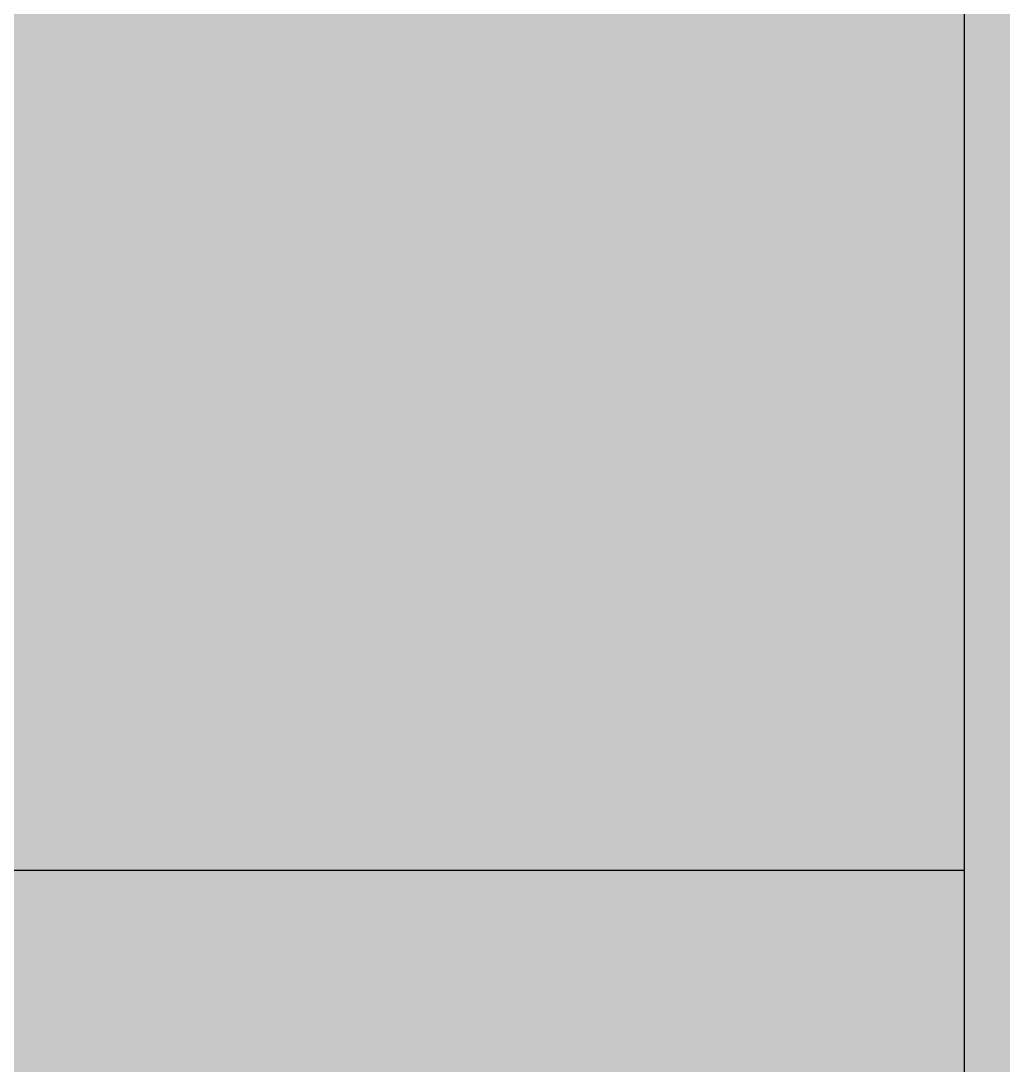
# Paper-space layout '56-3. СО' of a CAD drawing. Header units: millimetres. Extents: x -860 to 12764, y -185 to 388.
# Drawn here: x -574.2985 to -574.1748, y -47.058 to -46.9266 of the extents above; entities that cross this region are included whole.
import ezdxf
from ezdxf.enums import TextEntityAlignment as Align

# ---------------------------------------------------------------- set-up
doc = ezdxf.new("R2010")
doc.units = ezdxf.units.MM
doc.layers.add('0 Оформление листа', color=7, linetype='Continuous')
doc.styles.add('М2.5', font='isocpeui.ttf', dxfattribs={"height": 2.5})
doc.styles.add('М3', font='isocpeui.ttf', dxfattribs={"height": 3})

# ---------------------------------------------------------------- blocks, each defined once
blk = doc.blocks.new('*U388')
at = {"const_width": 0.35}
blk.add_lwpolyline([(20, 5), (415, 5), (415, 292), (20, 292)], close=True, dxfattribs=at)
blk.add_lwpolyline([(13, 5), (20, 5), (20, 90), (13, 90)], close=True)
blk.add_lwpolyline([(8, 30), (20, 30)])
at = {"style": 'М3'}
for tag, p in [('ГРАФА_1Ф3', (354.99963, 55)), ('ГРАФА_6Ф3', (372.49975, 25)), ('ГРАФА_7Ф3', (388.49975, 25)), ('ГРАФА_8Ф3', (405.99963, 25))]:
    blk.add_attdef(tag, text='', height=3, dxfattribs=at).set_placement(p, align=Align.MIDDLE_CENTER)
at = {"style": 'М2.5'}
for tag, height, p in [('ГРАФА_ЗАКАЗЧИК', 2.5, (300.05353, 55)), ('ГРАФА_10Ф3-1', 2.5, (230.99975, 32.5)), ('ГРАФА_13Ф3-1', 2.5, (285.99975, 32.5)), ('ГРАФА_10Ф3-2', 2.5, (230.99975, 27.5)), ('ГРАФА_13Ф3-2', 2.5, (285.99975, 27.5)), ('ГРАФА_10Ф3-3', 2.5, (230.99975, 22.5)), ('ГРАФА_13Ф3-3', 2.5, (285.99975, 22.5)), ('ГРАФА_10Ф3-4', 2.5, (230.99975, 17.5)), ('ГРАФА_13Ф3-4', 2.5, (285.99975, 17.5)), ('ГРАФА_10Ф3-5', 2.5, (230.99975, 12.5)), ('ГРАФА_13Ф3-5', 2.5, (285.99975, 12.5)), ('ГРАФА_10Ф3-6', 2.5, (230.99975, 7.5)), ('ГРАФА_13Ф3-6', 2.5, (285.99975, 7.5)), ('СВОЙСТВА_2', 3, (375.57302, 2.5)), ('ФОРМАТ', 3, (353.51486, 2.5))]:
    blk.add_attdef(tag, text='', height=height, dxfattribs=at).set_placement(p, align=Align.MIDDLE_LEFT)
at = {"lineweight": 30, "flags": 104}
for tag, height, p in [('ГРАФА_2Ф3', 2.4, (354.99963, 42.5)), ('ГРАФА_3Ф3', 2.5, (329.99975, 27.5)), ('ГРАФА_4Ф3', 2.5, (329.99975, 12.5))]:
    blk.add_attdef(tag, text='', height=height, dxfattribs=at).set_placement(p, align=Align.MIDDLE_CENTER)

psp = doc.layouts.new('56-3. СО')

# ---------------------------------------------------------------- block references
at = {"layer": '0 Оформление листа', "color": 7}
psp.add_blockref('*U388', (-594.17963, -77.03347), dxfattribs=at)

doc.saveas('drawing.dxf')
